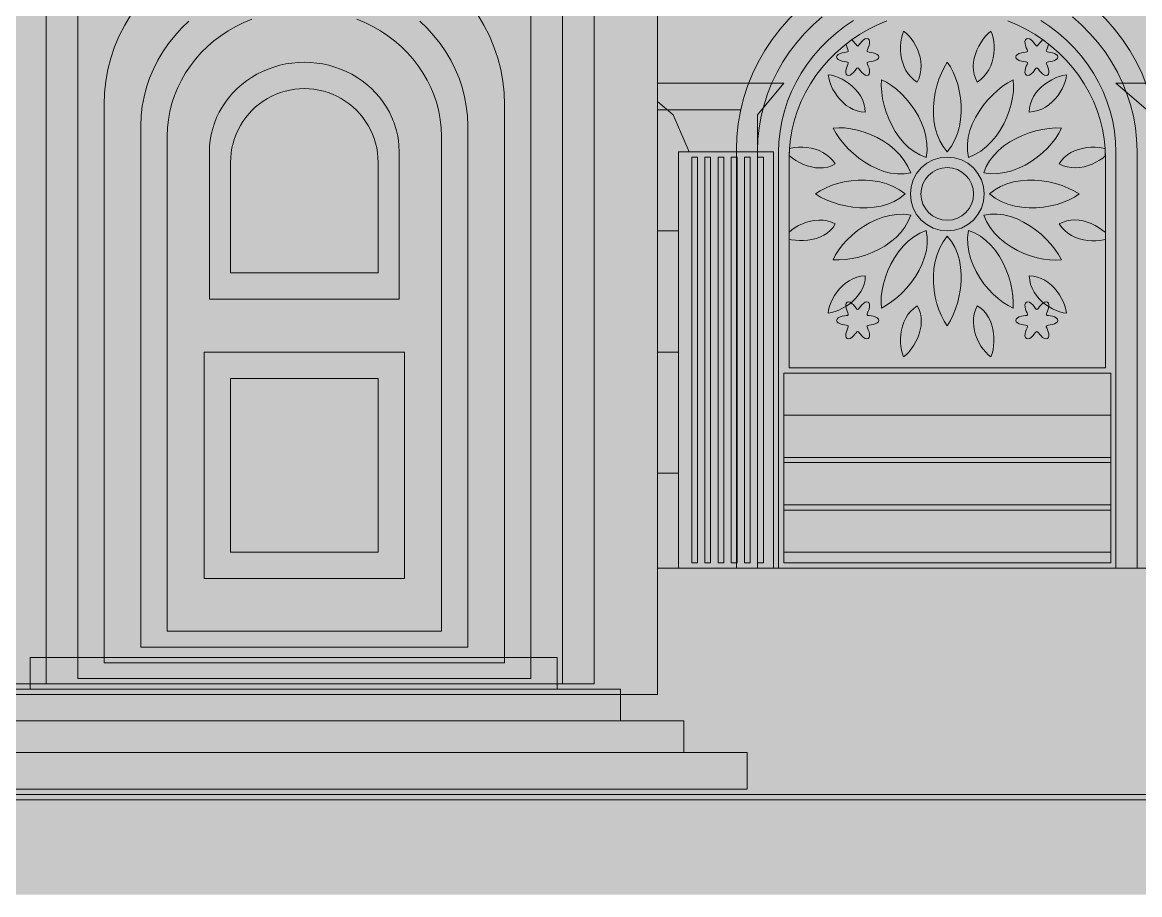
# Model space of a CAD drawing. Extents: x -18 to 1006, y -14 to 799.
# Drawn here: x 593.5 to 805.5, y -14 to 151.6 of the extents above; entities that cross this region are included whole.
import ezdxf

# ---------------------------------------------------------------- set-up
doc = ezdxf.new("R2010")
doc.units = 0
for name, color, linetype, lineweight, true_color in [('00_WHITE_BACKGROUND', 7, 'Continuous', 18, 0xffffff), ('01_STRUCTURE', 7, 'Continuous', 18, 0x000000), ('02_CORNICES', 7, 'Continuous', 18, 0x000000), ('03_FRAMES_DOORS', 7, 'Continuous', 18, 0x000000), ('04_GLAZING_SHUTTERS', 7, 'Continuous', 18, 0x000000), ('05_STONE_JOINTS', 7, 'Continuous', 18, 0x000000), ('06_ORNAMENT', 7, 'Continuous', 18, 0x000000), ('08_STEPS', 7, 'Continuous', 18, 0x000000)]:
    doc.layers.add(name, color=color, linetype=linetype, lineweight=lineweight, true_color=true_color)

msp = doc.modelspace()

# ---------------------------------------------------------------- linework, layer by layer
at = {"layer": '00_WHITE_BACKGROUND', "color": 7, "lineweight": 18, "true_color": 0xffffff}
msp.add_solid([(-18, -14), (1006, -14), (-18, 799), (1006, 799)], dxfattribs=at)
at = {"layer": '01_STRUCTURE', "color": 7, "lineweight": 18, "true_color": 0x000000}
msp.add_lwpolyline([(580, 242), (580, 24), (714, 24), (714, 242)], close=True, dxfattribs=at)
for points in [[(714, 219), (714, 48), (718, 48), (718, 127), (729, 127), (729, 127.4), (729.08564, 129.85916), (729.34221, 132.30778), (729.76859, 134.7354), (730.36297, 137.1316), (731.12279, 139.48612), (732.04482, 141.7889), (733.12509, 144.03005), (734.35898, 146.2), (735.74122, 148.28944), (737.26587, 150.28943), (738.92641, 152.1914)], [(799.07359, 152.1914), (800.73413, 150.28943), (802.25878, 148.28944), (803.64102, 146.2), (804.87491, 144.03005), (805.95518, 141.7889)]]:
    msp.add_lwpolyline(points, dxfattribs=at)
at = {"layer": '02_CORNICES', "color": 7, "lineweight": 18, "true_color": 0x000000}
for points in [[(717, 134), (720, 127), (733, 127), (733, 134), (738, 140), (714, 140), (714, 136.57143)], [(801, 140), (829, 140), (824, 134), (824, 127), (811, 127), (808, 134)]]:
    msp.add_lwpolyline(points, close=True, dxfattribs=at)
at = {"layer": '03_FRAMES_DOORS', "color": 7, "lineweight": 18, "true_color": 0x000000}
for points in [[(592, 228), (592, 26), (702, 26), (702, 228)], [(598, 222), (598, 26), (696, 26), (696, 222)], [(629, 99), (629, 127), (629.03854, 128.11185), (629.15399, 129.21895), (629.34586, 130.31654), (629.61334, 131.39992), (629.95526, 132.46447), (630.37017, 133.50562), (630.85629, 134.51891), (631.41154, 135.5), (632.03355, 136.44469), (632.71964, 137.34894), (633.46688, 138.20888), (634.27208, 139.02082), (635.13178, 139.78128), (636.04229, 140.48701), (636.99974, 141.13498), (638, 141.72243), (639.0388, 142.24684), (640.1117, 142.70595), (641.21409, 143.09781), (642.34126, 143.42074), (643.48837, 143.67335), (644.65053, 143.85456), (645.82274, 143.9636), (647, 144), (648.17726, 143.9636), (649.34947, 143.85456), (650.51163, 143.67335), (651.65874, 143.42074), (652.78591, 143.09781), (653.8883, 142.70595), (654.9612, 142.24684), (656, 141.72243), (657.00026, 141.13498), (657.95771, 140.48701), (658.86822, 139.78128), (659.72792, 139.02082), (660.53312, 138.20888), (661.28036, 137.34894), (661.96645, 136.44469), (662.58846, 135.5), (663.14371, 134.51891), (663.62983, 133.50562), (664.04474, 132.46447), (664.38666, 131.39992), (664.65414, 130.31654), (664.84601, 129.21895), (664.96146, 128.11185), (665, 127), (665, 99)], [(633, 104), (633, 125), (633.02998, 125.91564), (633.11977, 126.82737), (633.26901, 127.73126), (633.47704, 128.62347), (633.74298, 129.50015), (634.06569, 130.35757), (634.44378, 131.19204), (634.87564, 132), (635.35943, 132.77798), (635.89305, 133.52266), (636.47424, 134.23084), (637.10051, 134.89949), (637.76916, 135.52576), (638.47734, 136.10695), (639.22202, 136.64057), (640, 137.12436), (640.80796, 137.55622), (641.64243, 137.93431), (642.49985, 138.25702), (643.37653, 138.52296), (644.26874, 138.73099), (645.17263, 138.88023), (646.08436, 138.97002), (647, 139), (647.91564, 138.97002), (648.82737, 138.88023), (649.73126, 138.73099), (650.62347, 138.52296), (651.50015, 138.25702), (652.35757, 137.93431), (653.19204, 137.55622), (654, 137.12436), (654.77798, 136.64057), (655.52266, 136.10695), (656.23084, 135.52576), (656.89949, 134.89949), (657.52576, 134.23084), (658.10695, 133.52266), (658.64057, 132.77798), (659.12436, 132), (659.55622, 131.19204), (659.93431, 130.35757), (660.25702, 129.50015), (660.52296, 128.62347), (660.73099, 127.73126), (660.88023, 126.82737), (660.97002, 125.91564), (661, 125), (661, 104)], [(736, 127), (736, 48), (718, 48), (718, 127)], [(721.6, 126), (721.6, 49), (720.5, 49), (720.5, 126)], [(724.1, 126), (724.1, 49), (723, 49), (723, 126)], [(726.6, 126), (726.6, 49), (725.5, 49), (725.5, 126)], [(729.1, 126), (729.1, 49), (728, 49), (728, 126)], [(731.6, 126), (731.6, 49), (730.5, 49), (730.5, 126)], [(734.1, 126), (734.1, 49), (733, 49), (733, 126)], [(666, 89), (666, 46), (628, 46), (628, 89)], [(661, 84), (661, 51), (633, 51), (633, 84)]]:
    msp.add_lwpolyline(points, close=True, dxfattribs=at)
for points in [[(604, 157), (604, 27), (690, 27), (690, 157)], [(614.09103, 153), (612.91884, 151.03782), (611.89258, 149.01124), (611.01666, 146.92894), (610.29482, 144.79985), (609.73016, 142.63307), (609.3251, 140.43789), (609.08136, 138.22371), (609, 136), (609, 30), (685, 30), (685, 136), (684.91864, 138.22371), (684.6749, 140.43789), (684.26984, 142.63307), (683.70518, 144.79985), (682.98334, 146.92894), (682.10742, 149.01124), (681.08116, 151.03782), (679.90897, 153)], [(668.92031, 151.79899), (670.30703, 150.46168), (671.59395, 149.04532), (672.77556, 147.55597), (673.84679, 146), (674.80305, 144.38408), (675.64027, 142.71514), (676.35483, 141.00031), (676.9437, 139.24693), (677.40434, 137.46253), (677.73479, 135.65473), (677.93363, 133.83129), (678, 132), (678, 33), (616, 33), (616, 132), (616.06637, 133.83129), (616.26521, 135.65473), (616.59566, 137.46253), (617.0563, 139.24693), (617.64517, 141.00031), (618.35973, 142.71514), (619.19695, 144.38408), (620.15321, 146), (621.22444, 147.55597), (622.40605, 149.04532), (623.69297, 150.46168), (625.07969, 151.79899)], [(656.94977, 152.17311), (658.49951, 151.52495), (660, 150.78461), (661.44483, 149.95527), (662.8278, 149.04048), (664.14299, 148.04416), (665.38478, 146.97056), (666.54783, 145.8243), (667.62719, 144.61027), (668.61821, 143.33369), (669.51666, 142), (670.31869, 140.61493), (671.02087, 139.1844), (671.62018, 137.71455), (672.11407, 136.21166), (672.50042, 134.68217), (672.77757, 133.13263), (672.94433, 131.56968), (673, 130), (673, 36), (621, 36), (621, 130), (621.05567, 131.56968), (621.22243, 133.13263), (621.49958, 134.68217), (621.88593, 136.21166), (622.37982, 137.71455), (622.97913, 139.1844), (623.68131, 140.61493), (624.48334, 142), (625.38179, 143.33369), (626.37281, 144.61027), (627.45217, 145.8243), (628.61522, 146.97056), (629.85701, 148.04416), (631.1722, 149.04048), (632.55517, 149.95527), (634, 150.78461), (635.50049, 151.52495), (637.05023, 152.17311)], [(738.92641, 152.1914), (737.26587, 150.28943), (735.74122, 148.28944), (734.35898, 146.2), (733.12509, 144.03005), (732.04482, 141.7889), (731.12279, 139.48612), (730.36297, 137.1316), (729.76859, 134.7354), (729.34221, 132.30778), (729.08564, 129.85916), (729, 127.4), (729, 48), (809, 48)], [(745.26355, 152.60226), (743.54416, 151.08849), (741.93377, 149.47226), (740.43928, 147.76049), (739.06709, 145.9605), (737.82309, 144.08), (736.71258, 142.12705), (735.74034, 140.11001), (734.91052, 138.03751), (734.22667, 135.91844), (733.69173, 133.76186), (733.30798, 131.57701), (733.07708, 129.37324), (733, 127.16), (733, 48), (805, 48), (805, 127.16), (804.92292, 129.37324), (804.69202, 131.57701), (804.30827, 133.76186), (803.77333, 135.91844), (803.08948, 138.03751), (802.25966, 140.11001), (801.28742, 142.12705), (800.17691, 144.08), (798.93291, 145.9605), (797.56072, 147.76049), (796.06623, 149.47226), (794.45584, 151.08849), (792.73645, 152.60226)], [(786.77825, 151.93061), (788.48037, 150.78407), (790.09907, 149.53534), (791.62742, 148.18977), (793.05887, 146.75312), (794.38731, 145.23154), (795.60703, 143.63155), (796.71281, 141.96), (797.69993, 140.22404), (798.56415, 138.43112), (799.30176, 136.5889), (799.90963, 134.70528), (800.38513, 132.78832), (800.72624, 130.84623), (800.93149, 128.88733), (801, 126.92), (801, 48), (737, 48), (737, 126.92), (737.06851, 128.88733), (737.27376, 130.84623), (737.61487, 132.78832), (738.09037, 134.70528), (738.69824, 136.5889), (739.43585, 138.43112), (740.30007, 140.22404), (741.28719, 141.96), (742.39297, 143.63155), (743.61269, 145.23154), (744.94113, 146.75312), (746.37258, 148.18977), (747.90093, 149.53534), (749.51963, 150.78407), (751.22175, 151.93061)], [(805.95518, 141.7889), (804.87491, 144.03005), (803.64102, 146.2), (802.25878, 148.28944), (800.73413, 150.28943), (799.07359, 152.1914)]]:
    msp.add_lwpolyline(points, dxfattribs=at)
at = {"layer": '04_GLAZING_SHUTTERS', "color": 7, "lineweight": 18, "true_color": 0x000000}
msp.add_lwpolyline([(780.4805, 151.8534), (782.26866, 151.09181), (784, 150.22192), (785.66711, 149.24744), (787.26284, 148.17256), (788.78037, 147.00188), (790.2132, 145.74041), (791.55519, 144.39355), (792.8006, 142.96707), (793.94409, 141.46708), (794.98076, 139.9), (795.90618, 138.27254), (796.71639, 136.59167), (797.4079, 134.86459), (797.97777, 133.0987), (798.42356, 131.30155), (798.74335, 129.48084), (798.93577, 127.64437), (799, 125.8), (799, 86), (739, 86), (739, 125.8), (739.06423, 127.64437), (739.25665, 129.48084), (739.57644, 131.30155), (740.02223, 133.0987), (740.5921, 134.86459), (741.28361, 136.59167), (742.09382, 138.27254), (743.01924, 139.9), (744.05591, 141.46708), (745.1994, 142.96707), (746.44481, 144.39355), (747.7868, 145.74041), (749.21963, 147.00188), (750.73716, 148.17256), (752.33289, 149.24744), (754, 150.22192), (755.73134, 151.09181), (757.5195, 151.8534)], dxfattribs=at)
for points in [[(800, 85), (800, 49), (738, 49), (738, 85)], [(800, 85), (800, 77), (738, 77), (738, 85)], [(800, 77), (800, 69), (738, 69), (738, 77)], [(800, 68), (800, 60), (738, 60), (738, 68)], [(800, 59), (800, 51), (738, 51), (738, 59)]]:
    msp.add_lwpolyline(points, close=True, dxfattribs=at)
at = {"layer": '05_STONE_JOINTS', "color": 7, "lineweight": 18, "true_color": 0x000000}
for points in [[(729.83422, 135), (730.36297, 137.1316), (731.12279, 139.48612), (732.04482, 141.7889), (733.12509, 144.03005), (734.35898, 146.2), (735.74122, 148.28944), (737.26587, 150.28943), (738.92641, 152.1914), (740.71573, 153.98721), (742.62617, 155.66918), (743.05501, 156), (714, 156), (714, 135)], [(795.37383, 155.66918), (797.28427, 153.98721), (799.07359, 152.1914), (800.73413, 150.28943), (802.25878, 148.28944), (803.64102, 146.2), (804.87491, 144.03005), (805.95518, 141.7889), (806.87721, 139.48612), (807.63703, 137.1316), (808.16578, 135), (817.83422, 135), (818.36297, 137.1316), (819.12279, 139.48612), (820.04482, 141.7889), (821.12509, 144.03005), (822.35898, 146.2), (823.74122, 148.28944), (825.26587, 150.28943), (826.92641, 152.1914), (828.71573, 153.98721), (830.62617, 155.66918), (831.05501, 156), (794.94499, 156)], [(718, 112), (718, 127), (729, 127), (729, 127.4), (729.08564, 129.85916), (729.34221, 132.30778), (729.76859, 134.7354), (729.83422, 135), (714, 135), (714, 112)], [(718, 89), (718, 112), (714, 112), (714, 89)], [(718, 66), (718, 89), (714, 89), (714, 66)], [(718, 48), (718, 66), (714, 66), (714, 48)]]:
    msp.add_lwpolyline(points, close=True, dxfattribs=at)
at = {"layer": '06_ORNAMENT', "color": 7, "lineweight": 18, "true_color": 0x000000}
for points in [[(749.8504, 147.1496), (749.99061, 146.76218), (750.12675, 146.43739), (750.20978, 146.19618), (750.19867, 146.04), (750.06897, 145.95228), (749.81856, 145.90358), (749.46921, 145.85909), (749.06359, 145.78681), (748.6581, 145.66475), (748.31299, 145.4854), (748.08148, 145.25683), (748, 145), (748.08148, 144.74317), (748.31299, 144.5146), (748.6581, 144.33525), (749.06359, 144.21319), (749.46921, 144.14091), (749.81856, 144.09642), (750.06897, 144.04772), (750.19867, 143.96), (750.20978, 143.80382), (750.12675, 143.56261), (749.99061, 143.23782), (749.8504, 142.8504), (749.75336, 142.4382), (749.73612, 142.04966), (749.81832, 141.73488), (750, 141.5359), (750.26317, 141.47805), (750.57687, 141.56426), (750.90473, 141.77345), (751.21319, 142.06359), (751.4786, 142.37873), (751.6918, 142.65902), (751.85918, 142.85153), (752, 142.92), (752.14082, 142.85153), (752.3082, 142.65902), (752.5214, 142.37873), (752.78681, 142.06359), (753.09527, 141.77345), (753.42313, 141.56426), (753.73683, 141.47805), (754, 141.5359), (754.18168, 141.73488), (754.26388, 142.04966), (754.24664, 142.4382), (754.1496, 142.8504), (754.00939, 143.23782), (753.87325, 143.56261), (753.79022, 143.80382), (753.80133, 143.96), (753.93103, 144.04772), (754.18144, 144.09642), (754.53079, 144.14091), (754.93641, 144.21319), (755.3419, 144.33525), (755.68701, 144.5146), (755.91852, 144.74317), (756, 145), (755.91852, 145.25683), (755.68701, 145.4854), (755.3419, 145.66475), (754.93641, 145.78681), (754.53079, 145.85909), (754.18144, 145.90358), (753.93103, 145.95228), (753.80133, 146.04), (753.79022, 146.19618), (753.87325, 146.43739), (754.00939, 146.76218), (754.1496, 147.1496), (754.24664, 147.5618), (754.26388, 147.95034), (754.18168, 148.26512), (754, 148.4641), (753.73683, 148.52195), (753.42313, 148.43574), (753.09527, 148.22655), (752.78681, 147.93641), (752.5214, 147.62127), (752.3082, 147.34098), (752.14082, 147.14847), (752, 147.08), (751.85918, 147.14847), (751.6918, 147.34098), (751.4786, 147.62127), (751.21319, 147.93641), (750.90473, 148.22655), (750.85983, 148.2552), (750.73716, 148.17256), (749.78288, 147.4364)], [(763.65026, 140.99676), (763.88129, 141.77121), (764.00702, 142.56453), (764.03542, 143.36753), (763.97445, 144.17104), (763.83208, 144.96587), (763.61625, 145.74282), (763.33494, 146.49272), (762.99611, 147.20639), (762.60772, 147.87462), (762.17773, 148.48825), (761.7141, 149.03809), (761.2248, 149.51494), (760.71779, 149.90963), (760.49113, 149.25802), (760.31789, 148.55531), (760.20055, 147.8128), (760.14158, 147.04178), (760.14344, 146.25356), (760.20862, 145.45944), (760.33958, 144.67073), (760.5388, 143.89872), (760.80875, 143.15471), (761.1519, 142.45002), (761.57073, 141.79593), (762.0677, 141.20376), (762.6453, 140.68481), (763.30598, 140.25037)], [(775.36537, 140.72462), (775.95267, 141.2798), (776.45822, 141.90397), (776.88432, 142.58519), (777.23327, 143.31154), (777.50738, 144.07106), (777.70895, 144.85184), (777.84028, 145.64193), (777.90367, 146.42939), (777.90143, 147.2023), (777.83587, 147.94871), (777.70927, 148.65669), (777.52395, 149.31431), (777.28221, 149.90963), (776.76011, 149.45865), (776.25873, 148.93671), (775.78585, 148.35234), (775.34927, 147.71411), (774.95678, 147.03056), (774.61616, 146.31024), (774.33522, 145.56171), (774.12174, 144.79352), (773.98353, 144.01422), (773.92836, 143.23236), (773.96403, 142.45649), (774.09833, 141.69517), (774.33907, 140.95695), (774.69402, 140.25037)], [(787.09527, 148.22655), (786.78681, 147.93641), (786.5214, 147.62127), (786.3082, 147.34098), (786.14082, 147.14847), (786, 147.08), (785.85918, 147.14847), (785.6918, 147.34098), (785.4786, 147.62127), (785.21319, 147.93641), (784.90473, 148.22655), (784.57687, 148.43574), (784.26317, 148.52195), (784, 148.4641), (783.81832, 148.26512), (783.73612, 147.95034), (783.75336, 147.5618), (783.8504, 147.1496), (783.99061, 146.76218), (784.12675, 146.43739), (784.20978, 146.19618), (784.19867, 146.04), (784.06897, 145.95228), (783.81856, 145.90358), (783.46921, 145.85909), (783.06359, 145.78681), (782.6581, 145.66475), (782.31299, 145.4854), (782.08148, 145.25683), (782, 145), (782.08148, 144.74317), (782.31299, 144.5146), (782.6581, 144.33525), (783.06359, 144.21319), (783.46921, 144.14091), (783.81856, 144.09642), (784.06897, 144.04772), (784.19867, 143.96), (784.20978, 143.80382), (784.12675, 143.56261), (783.99061, 143.23782), (783.8504, 142.8504), (783.75336, 142.4382), (783.73612, 142.04966), (783.81832, 141.73488), (784, 141.5359), (784.26317, 141.47805), (784.57687, 141.56426), (784.90473, 141.77345), (785.21319, 142.06359), (785.4786, 142.37873), (785.6918, 142.65902), (785.85918, 142.85153), (786, 142.92), (786.14082, 142.85153), (786.3082, 142.65902), (786.5214, 142.37873), (786.78681, 142.06359), (787.09527, 141.77345), (787.42313, 141.56426), (787.73683, 141.47805), (788, 141.5359), (788.18168, 141.73488), (788.26388, 142.04966), (788.24664, 142.4382), (788.1496, 142.8504), (788.00939, 143.23782), (787.87325, 143.56261), (787.79022, 143.80382), (787.80133, 143.96), (787.93103, 144.04772), (788.18144, 144.09642), (788.53079, 144.14091), (788.93641, 144.21319), (789.3419, 144.33525), (789.68701, 144.5146), (789.91852, 144.74317), (790, 145), (789.91852, 145.25683), (789.68701, 145.4854), (789.3419, 145.66475), (788.93641, 145.78681), (788.53079, 145.85909), (788.18144, 145.90358), (787.93103, 145.95228), (787.80133, 146.04), (787.79022, 146.19618), (787.87325, 146.43739), (788.00939, 146.76218), (788.1496, 147.1496), (788.21712, 147.4364), (787.26284, 148.17256), (787.14017, 148.2552)], [(769.79833, 128.07415), (770.44157, 129.2442), (770.93779, 130.49157), (771.29504, 131.79767), (771.52141, 133.14391), (771.62496, 134.51172), (771.61375, 135.8825), (771.49586, 137.23767), (771.27935, 138.55864), (770.9723, 139.82682), (770.58277, 141.02364), (770.11883, 142.1305), (769.58855, 143.12881), (769, 144), (768.41145, 143.02975), (767.88117, 141.95207), (767.41723, 140.78444), (767.0277, 139.54431), (766.72065, 138.24918), (766.50414, 136.9165), (766.38625, 135.56375), (766.37504, 134.2084), (766.47859, 132.86791), (766.70496, 131.55977), (767.06221, 130.30143), (767.55843, 129.11038), (768.20167, 128.00408), (769, 127)], [(753.36861, 135.37488), (753.18146, 136.16109), (752.89369, 136.91099), (752.51678, 137.62062), (752.06223, 138.28599), (751.54151, 138.90314), (750.96613, 139.46809), (750.34755, 139.97687), (749.69729, 140.4255), (749.02681, 140.81002), (748.34761, 141.12644), (747.67119, 141.3708), (747.00901, 141.53911), (746.37258, 141.62742), (746.50209, 140.94978), (746.70342, 140.2546), (746.97305, 139.55289), (747.30749, 138.85568), (747.70321, 138.174), (748.15672, 137.51886), (748.66449, 136.90129), (749.22303, 136.33232), (749.82881, 135.82297), (750.47834, 135.38426), (751.16809, 135.02722), (751.89457, 134.76287), (752.65426, 134.60224), (753.44365, 134.55635)], [(765.1543, 127.25761), (765.12634, 128.59252), (764.93239, 129.92088), (764.58873, 131.23063), (764.11165, 132.50969), (763.51742, 133.74602), (762.82232, 134.92755), (762.04264, 136.04221), (761.19466, 137.07795), (760.29465, 138.02271), (759.3589, 138.86442), (758.40369, 139.59101), (757.4453, 140.19044), (756.5, 140.65064), (756.47542, 139.5161), (756.55503, 138.31766), (756.73706, 137.07449), (757.01978, 135.80575), (757.40143, 134.5306), (757.88027, 133.26822), (758.45455, 132.03775), (759.12252, 130.85838), (759.88244, 129.74926), (760.73255, 128.72956), (761.67111, 127.81843), (762.69637, 127.03506), (763.80658, 126.39859), (765, 125.9282)], [(774.22845, 126.45927), (775.37054, 127.15095), (776.42396, 127.9831), (777.3864, 128.93558), (778.25556, 129.98828), (779.02914, 131.12107), (779.70482, 132.3138), (780.28031, 133.54635), (780.7533, 134.7986), (781.12148, 136.05041), (781.38254, 137.28164), (781.53419, 138.47218), (781.57411, 139.60189), (781.5, 140.65064), (780.50517, 140.10465), (779.5071, 139.43649), (778.5215, 138.65726), (777.56409, 137.77805), (776.65061, 136.80996), (775.79677, 135.76408), (775.0183, 134.6515), (774.33092, 133.48334), (773.75035, 132.27067), (773.29232, 131.0246), (772.97254, 129.75622), (772.80675, 128.47663), (772.81066, 127.19693), (773, 125.9282)], [(785.37488, 134.63139), (786.16109, 134.81854), (786.91099, 135.10631), (787.62062, 135.48322), (788.28599, 135.93777), (788.90314, 136.45849), (789.46809, 137.03387), (789.97687, 137.65245), (790.4255, 138.30271), (790.81002, 138.97319), (791.12644, 139.65239), (791.3708, 140.32881), (791.53911, 140.99099), (791.62742, 141.62742), (790.94978, 141.49791), (790.2546, 141.29658), (789.55289, 141.02695), (788.85568, 140.69251), (788.174, 140.29679), (787.51886, 139.84328), (786.90129, 139.33551), (786.33232, 138.77697), (785.82297, 138.17119), (785.38426, 137.52166), (785.02722, 136.83191), (784.76287, 136.10543), (784.60224, 135.34574), (784.55635, 134.55635)], [(761.54073, 124.22845), (760.84905, 125.37054), (760.0169, 126.42396), (759.06442, 127.3864), (758.01172, 128.25556), (756.87893, 129.02914), (755.6862, 129.70482), (754.45365, 130.28031), (753.2014, 130.7533), (751.94959, 131.12148), (750.71836, 131.38254), (749.52782, 131.53419), (748.39811, 131.57411), (747.34936, 131.5), (747.89535, 130.50517), (748.56351, 129.5071), (749.34274, 128.5215), (750.22195, 127.56409), (751.19004, 126.65061), (752.23592, 125.79677), (753.3485, 125.0183), (754.51666, 124.33092), (755.72933, 123.75035), (756.9754, 123.29232), (758.24378, 122.97254), (759.52337, 122.80675), (760.80307, 122.81066), (762.0718, 123)], [(777.25761, 122.8457), (778.59252, 122.87366), (779.92088, 123.06761), (781.23063, 123.41127), (782.50969, 123.88835), (783.74602, 124.48258), (784.92755, 125.17768), (786.04221, 125.95736), (787.07795, 126.80534), (788.02271, 127.70535), (788.86442, 128.6411), (789.59101, 129.59631), (790.19044, 130.5547), (790.65064, 131.5), (789.5161, 131.52458), (788.31766, 131.44497), (787.07449, 131.26294), (785.80575, 130.98022), (784.5306, 130.59857), (783.26822, 130.11973), (782.03775, 129.54545), (780.85838, 128.87748), (779.74926, 128.11756), (778.72956, 127.26745), (777.81843, 126.32889), (777.03506, 125.30363), (776.39859, 124.19342), (775.9282, 123)], [(747.27538, 125.36537), (746.7202, 125.95267), (746.09603, 126.45822), (745.41481, 126.88432), (744.68846, 127.23327), (743.92894, 127.50738), (743.14816, 127.70895), (742.35807, 127.84028), (741.57061, 127.90367), (740.7977, 127.90143), (740.05129, 127.83587), (739.34331, 127.70927), (739.06375, 127.63049), (739.01751, 126.30271), (739.06329, 126.25873), (739.64766, 125.78585), (740.28589, 125.34927), (740.96944, 124.95678), (741.68976, 124.61616), (742.43829, 124.33522), (743.20648, 124.12174), (743.98578, 123.98353), (744.76764, 123.92836), (745.54351, 123.96403), (746.30483, 124.09833), (747.04305, 124.33907), (747.74963, 124.69402)], [(790.99676, 124.34974), (791.77121, 124.11871), (792.56453, 123.99298), (793.36753, 123.96458), (794.17104, 124.02555), (794.96587, 124.16792), (795.74282, 124.38375), (796.49272, 124.66506), (797.20639, 125.00389), (797.87462, 125.39228), (798.48825, 125.82227), (798.98465, 126.24084), (798.93774, 127.58783), (798.55531, 127.68211), (797.8128, 127.79945), (797.04178, 127.85842), (796.25356, 127.85656), (795.45944, 127.79138), (794.67073, 127.66042), (793.89872, 127.4612), (793.15471, 127.19125), (792.45002, 126.8481), (791.79593, 126.42927), (791.20376, 125.9323), (790.68481, 125.3547), (790.25037, 124.69402)], [(775.8655, 120.36563), (775.46716, 121.67878), (774.82029, 122.88899), (773.94975, 123.94975), (772.88899, 124.82029), (771.67878, 125.46716), (770.36563, 125.8655), (769, 126), (767.63437, 125.8655), (766.32122, 125.46716), (765.11101, 124.82029), (764.05025, 123.94975), (763.17971, 122.88899), (762.53284, 121.67878), (762.1345, 120.36563), (762, 119), (762.1345, 117.63437), (762.53284, 116.32122), (763.17971, 115.11101), (764.05025, 114.05025), (765.11101, 113.17971), (766.32122, 112.53284), (767.63437, 112.1345), (769, 112), (770.36563, 112.1345), (771.67878, 112.53284), (772.88899, 113.17971), (773.94975, 114.05025), (774.82029, 115.11101), (775.46716, 116.32122), (775.8655, 117.63437), (776, 119)], [(773.90393, 119.97545), (773.6194, 120.91342), (773.15735, 121.77785), (772.53553, 122.53553), (771.77785, 123.15735), (770.91342, 123.6194), (769.97545, 123.90393), (769, 124), (768.02455, 123.90393), (767.08658, 123.6194), (766.22215, 123.15735), (765.46447, 122.53553), (764.84265, 121.77785), (764.3806, 120.91342), (764.09607, 119.97545), (764, 119), (764.09607, 118.02455), (764.3806, 117.08658), (764.84265, 116.22215), (765.46447, 115.46447), (766.22215, 114.84265), (767.08658, 114.3806), (768.02455, 114.09607), (769, 114), (769.97545, 114.09607), (770.91342, 114.3806), (771.77785, 114.84265), (772.53553, 115.46447), (773.15735, 116.22215), (773.6194, 117.08658), (773.90393, 118.02455), (774, 119)], [(759.92585, 119.79833), (758.7558, 120.44157), (757.50843, 120.93779), (756.20233, 121.29504), (754.85609, 121.52141), (753.48828, 121.62496), (752.1175, 121.61375), (750.76233, 121.49586), (749.44136, 121.27935), (748.17318, 120.9723), (746.97636, 120.58277), (745.8695, 120.11883), (744.87119, 119.58855), (744, 119), (744.97025, 118.41145), (746.04793, 117.88117), (747.21556, 117.41723), (748.45569, 117.0277), (749.75082, 116.72065), (751.0835, 116.50414), (752.43625, 116.38625), (753.7916, 116.37504), (755.13209, 116.47859), (756.44023, 116.70496), (757.69857, 117.06221), (758.88962, 117.55843), (759.99592, 118.20167), (761, 119)], [(778.07415, 118.20167), (779.2442, 117.55843), (780.49157, 117.06221), (781.79767, 116.70496), (783.14391, 116.47859), (784.51172, 116.37504), (785.8825, 116.38625), (787.23767, 116.50414), (788.55864, 116.72065), (789.82682, 117.0277), (791.02364, 117.41723), (792.1305, 117.88117), (793.12881, 118.41145), (794, 119), (793.02975, 119.58855), (791.95207, 120.11883), (790.78444, 120.58277), (789.54431, 120.9723), (788.24918, 121.27935), (786.9165, 121.49586), (785.56375, 121.61375), (784.2084, 121.62496), (782.86791, 121.52141), (781.55977, 121.29504), (780.30143, 120.93779), (779.11038, 120.44157), (778.00408, 119.79833), (777, 119)], [(760.74239, 115.1543), (759.40748, 115.12634), (758.07912, 114.93239), (756.76937, 114.58873), (755.49031, 114.11165), (754.25398, 113.51742), (753.07245, 112.82232), (751.95779, 112.04264), (750.92205, 111.19466), (749.97729, 110.29465), (749.13558, 109.3589), (748.40899, 108.40369), (747.80956, 107.4453), (747.34936, 106.5), (748.4839, 106.47542), (749.68234, 106.55503), (750.92551, 106.73706), (752.19425, 107.01978), (753.4694, 107.40143), (754.73178, 107.88027), (755.96225, 108.45455), (757.14162, 109.12252), (758.25074, 109.88244), (759.27044, 110.73255), (760.18157, 111.67111), (760.96494, 112.69637), (761.60141, 113.80658), (762.0718, 115)], [(776.45927, 113.77155), (777.15095, 112.62946), (777.9831, 111.57604), (778.93558, 110.6136), (779.98828, 109.74444), (781.12107, 108.97086), (782.3138, 108.29518), (783.54635, 107.71969), (784.7986, 107.2467), (786.05041, 106.87852), (787.28164, 106.61746), (788.47218, 106.46581), (789.60189, 106.42589), (790.65064, 106.5), (790.10465, 107.49483), (789.43649, 108.4929), (788.65726, 109.4785), (787.77805, 110.43591), (786.80996, 111.34939), (785.76408, 112.20323), (784.6515, 112.9817), (783.48334, 113.66908), (782.27067, 114.24965), (781.0246, 114.70768), (779.75622, 115.02746), (778.47663, 115.19325), (777.19693, 115.18934), (775.9282, 115)], [(747.00324, 113.65026), (746.22879, 113.88129), (745.43547, 114.00702), (744.63247, 114.03542), (743.82896, 113.97445), (743.03413, 113.83208), (742.25718, 113.61625), (741.50728, 113.33494), (740.79361, 112.99611), (740.12538, 112.60772), (739.51175, 112.17773), (739, 111.74622), (739, 110.42752), (739.44469, 110.31789), (740.1872, 110.20055), (740.95822, 110.14158), (741.74644, 110.14344), (742.54056, 110.20862), (743.32927, 110.33958), (744.10128, 110.5388), (744.84529, 110.80875), (745.54998, 111.1519), (746.20407, 111.57073), (746.79624, 112.0677), (747.31519, 112.6453), (747.74963, 113.30598)], [(790.72462, 112.63463), (791.2798, 112.04733), (791.90397, 111.54178), (792.58519, 111.11568), (793.31154, 110.76673), (794.07106, 110.49262), (794.85184, 110.29105), (795.64193, 110.15972), (796.42939, 110.09633), (797.2023, 110.09857), (797.94871, 110.16413), (798.65669, 110.29073), (799, 110.38747), (799, 111.68047), (798.93671, 111.74127), (798.35234, 112.21415), (797.71411, 112.65073), (797.03056, 113.04322), (796.31024, 113.38384), (795.56171, 113.66478), (794.79352, 113.87826), (794.01422, 114.01647), (793.23236, 114.07164), (792.45649, 114.03597), (791.69517, 113.90167), (790.95695, 113.66093), (790.25037, 113.30598)], [(763.77155, 111.54073), (762.62946, 110.84905), (761.57604, 110.0169), (760.6136, 109.06442), (759.74444, 108.01172), (758.97086, 106.87893), (758.29518, 105.6862), (757.71969, 104.45365), (757.2467, 103.2014), (756.87852, 101.94959), (756.61746, 100.71836), (756.46581, 99.52782), (756.42589, 98.39811), (756.5, 97.34936), (757.49483, 97.89535), (758.4929, 98.56351), (759.4785, 99.34274), (760.43591, 100.22195), (761.34939, 101.19004), (762.20323, 102.23592), (762.9817, 103.3485), (763.66908, 104.51666), (764.24965, 105.72933), (764.70768, 106.9754), (765.02746, 108.24378), (765.19325, 109.52337), (765.18934, 110.80307), (765, 112.0718)], [(768.20167, 109.92585), (767.55843, 108.7558), (767.06221, 107.50843), (766.70496, 106.20233), (766.47859, 104.85609), (766.37504, 103.48828), (766.38625, 102.1175), (766.50414, 100.76233), (766.72065, 99.44136), (767.0277, 98.17318), (767.41723, 96.97636), (767.88117, 95.8695), (768.41145, 94.87119), (769, 94), (769.58855, 94.97025), (770.11883, 96.04793), (770.58277, 97.21556), (770.9723, 98.45569), (771.27935, 99.75082), (771.49586, 101.0835), (771.61375, 102.43625), (771.62496, 103.7916), (771.52141, 105.13209), (771.29504, 106.44023), (770.93779, 107.69857), (770.44157, 108.88962), (769.79833, 109.99592), (769, 111)], [(772.8457, 110.74239), (772.87366, 109.40748), (773.06761, 108.07912), (773.41127, 106.76937), (773.88835, 105.49031), (774.48258, 104.25398), (775.17768, 103.07245), (775.95736, 101.95779), (776.80534, 100.92205), (777.70535, 99.97729), (778.6411, 99.13558), (779.59631, 98.40899), (780.5547, 97.80956), (781.5, 97.34936), (781.52458, 98.4839), (781.44497, 99.68234), (781.26294, 100.92551), (780.98022, 102.19425), (780.59857, 103.4694), (780.11973, 104.73178), (779.54545, 105.96225), (778.87748, 107.14162), (778.11756, 108.25074), (777.26745, 109.27044), (776.32889, 110.18157), (775.30363, 110.96494), (774.19342, 111.60141), (773, 112.0718)], [(752.62512, 103.36861), (751.83891, 103.18146), (751.08901, 102.89369), (750.37938, 102.51678), (749.71401, 102.06223), (749.09686, 101.54151), (748.53191, 100.96613), (748.02313, 100.34755), (747.5745, 99.69729), (747.18998, 99.02681), (746.87356, 98.34761), (746.6292, 97.67119), (746.46089, 97.00901), (746.37258, 96.37258), (747.05022, 96.50209), (747.7454, 96.70342), (748.44711, 96.97305), (749.14432, 97.30749), (749.826, 97.70321), (750.48114, 98.15672), (751.09871, 98.66449), (751.66768, 99.22303), (752.17703, 99.82881), (752.61574, 100.47834), (752.97278, 101.16809), (753.23713, 101.89457), (753.39776, 102.65426), (753.44365, 103.44365)], [(784.63139, 102.62512), (784.81854, 101.83891), (785.10631, 101.08901), (785.48322, 100.37938), (785.93777, 99.71401), (786.45849, 99.09686), (787.03387, 98.53191), (787.65245, 98.02313), (788.30271, 97.5745), (788.97319, 97.18998), (789.65239, 96.87356), (790.32881, 96.6292), (790.99099, 96.46089), (791.62742, 96.37258), (791.49791, 97.05022), (791.29658, 97.7454), (791.02695, 98.44711), (790.69251, 99.14432), (790.29679, 99.826), (789.84328, 100.48114), (789.33551, 101.09871), (788.77697, 101.66768), (788.17119, 102.17703), (787.52166, 102.61574), (786.83191, 102.97278), (786.10543, 103.23713), (785.34574, 103.39776), (784.55635, 103.44365)], [(755.91852, 95.25683), (755.68701, 95.4854), (755.3419, 95.66475), (754.93641, 95.78681), (754.53079, 95.85909), (754.18144, 95.90358), (753.93103, 95.95228), (753.80133, 96.04), (753.79022, 96.19618), (753.87325, 96.43739), (754.00939, 96.76218), (754.1496, 97.1496), (754.24664, 97.5618), (754.26388, 97.95034), (754.18168, 98.26512), (754, 98.4641), (753.73683, 98.52195), (753.42313, 98.43574), (753.09527, 98.22655), (752.78681, 97.93641), (752.5214, 97.62127), (752.3082, 97.34098), (752.14082, 97.14847), (752, 97.08), (751.85918, 97.14847), (751.6918, 97.34098), (751.4786, 97.62127), (751.21319, 97.93641), (750.90473, 98.22655), (750.57687, 98.43574), (750.26317, 98.52195), (750, 98.4641), (749.81832, 98.26512), (749.73612, 97.95034), (749.75336, 97.5618), (749.8504, 97.1496), (749.99061, 96.76218), (750.12675, 96.43739), (750.20978, 96.19618), (750.19867, 96.04), (750.06897, 95.95228), (749.81856, 95.90358), (749.46921, 95.85909), (749.06359, 95.78681), (748.6581, 95.66475), (748.31299, 95.4854), (748.08148, 95.25683), (748, 95), (748.08148, 94.74317), (748.31299, 94.5146), (748.6581, 94.33525), (749.06359, 94.21319), (749.46921, 94.14091), (749.81856, 94.09642), (750.06897, 94.04772), (750.19867, 93.96), (750.20978, 93.80382), (750.12675, 93.56261), (749.99061, 93.23782), (749.8504, 92.8504), (749.75336, 92.4382), (749.73612, 92.04966), (749.81832, 91.73488), (750, 91.5359), (750.26317, 91.47805), (750.57687, 91.56426), (750.90473, 91.77345), (751.21319, 92.06359), (751.4786, 92.37873), (751.6918, 92.65902), (751.85918, 92.85153), (752, 92.92), (752.14082, 92.85153), (752.3082, 92.65902), (752.5214, 92.37873), (752.78681, 92.06359), (753.09527, 91.77345), (753.42313, 91.56426), (753.73683, 91.47805), (754, 91.5359), (754.18168, 91.73488), (754.26388, 92.04966), (754.24664, 92.4382), (754.1496, 92.8504), (754.00939, 93.23782), (753.87325, 93.56261), (753.79022, 93.80382), (753.80133, 93.96), (753.93103, 94.04772), (754.18144, 94.09642), (754.53079, 94.14091), (754.93641, 94.21319), (755.3419, 94.33525), (755.68701, 94.5146), (755.91852, 94.74317), (756, 95)], [(762.63463, 97.27538), (762.04733, 96.7202), (761.54178, 96.09603), (761.11568, 95.41481), (760.76673, 94.68846), (760.49262, 93.92894), (760.29105, 93.14816), (760.15972, 92.35807), (760.09633, 91.57061), (760.09857, 90.7977), (760.16413, 90.05129), (760.29073, 89.34331), (760.47605, 88.68569), (760.71779, 88.09037), (761.23989, 88.54135), (761.74127, 89.06329), (762.21415, 89.64766), (762.65073, 90.28589), (763.04322, 90.96944), (763.38384, 91.68976), (763.66478, 92.43829), (763.87826, 93.20648), (764.01647, 93.98578), (764.07164, 94.76764), (764.03597, 95.54351), (763.90167, 96.30483), (763.66093, 97.04305), (763.30598, 97.74963)], [(774.34974, 97.00324), (774.11871, 96.22879), (773.99298, 95.43547), (773.96458, 94.63247), (774.02555, 93.82896), (774.16792, 93.03413), (774.38375, 92.25718), (774.66506, 91.50728), (775.00389, 90.79361), (775.39228, 90.12538), (775.82227, 89.51175), (776.2859, 88.96191), (776.7752, 88.48506), (777.28221, 88.09037), (777.50887, 88.74198), (777.68211, 89.44469), (777.79945, 90.1872), (777.85842, 90.95822), (777.85656, 91.74644), (777.79138, 92.54056), (777.66042, 93.32927), (777.4612, 94.10128), (777.19125, 94.84529), (776.8481, 95.54998), (776.42927, 96.20407), (775.9323, 96.79624), (775.3547, 97.31519), (774.69402, 97.74963)], [(789.91852, 95.25683), (789.68701, 95.4854), (789.3419, 95.66475), (788.93641, 95.78681), (788.53079, 95.85909), (788.18144, 95.90358), (787.93103, 95.95228), (787.80133, 96.04), (787.79022, 96.19618), (787.87325, 96.43739), (788.00939, 96.76218), (788.1496, 97.1496), (788.24664, 97.5618), (788.26388, 97.95034), (788.18168, 98.26512), (788, 98.4641), (787.73683, 98.52195), (787.42313, 98.43574), (787.09527, 98.22655), (786.78681, 97.93641), (786.5214, 97.62127), (786.3082, 97.34098), (786.14082, 97.14847), (786, 97.08), (785.85918, 97.14847), (785.6918, 97.34098), (785.4786, 97.62127), (785.21319, 97.93641), (784.90473, 98.22655), (784.57687, 98.43574), (784.26317, 98.52195), (784, 98.4641), (783.81832, 98.26512), (783.73612, 97.95034), (783.75336, 97.5618), (783.8504, 97.1496), (783.99061, 96.76218), (784.12675, 96.43739), (784.20978, 96.19618), (784.19867, 96.04), (784.06897, 95.95228), (783.81856, 95.90358), (783.46921, 95.85909), (783.06359, 95.78681), (782.6581, 95.66475), (782.31299, 95.4854), (782.08148, 95.25683), (782, 95), (782.08148, 94.74317), (782.31299, 94.5146), (782.6581, 94.33525), (783.06359, 94.21319), (783.46921, 94.14091), (783.81856, 94.09642), (784.06897, 94.04772), (784.19867, 93.96), (784.20978, 93.80382), (784.12675, 93.56261), (783.99061, 93.23782), (783.8504, 92.8504), (783.75336, 92.4382), (783.73612, 92.04966), (783.81832, 91.73488), (784, 91.5359), (784.26317, 91.47805), (784.57687, 91.56426), (784.90473, 91.77345), (785.21319, 92.06359), (785.4786, 92.37873), (785.6918, 92.65902), (785.85918, 92.85153), (786, 92.92), (786.14082, 92.85153), (786.3082, 92.65902), (786.5214, 92.37873), (786.78681, 92.06359), (787.09527, 91.77345), (787.42313, 91.56426), (787.73683, 91.47805), (788, 91.5359), (788.18168, 91.73488), (788.26388, 92.04966), (788.24664, 92.4382), (788.1496, 92.8504), (788.00939, 93.23782), (787.87325, 93.56261), (787.79022, 93.80382), (787.80133, 93.96), (787.93103, 94.04772), (788.18144, 94.09642), (788.53079, 94.14091), (788.93641, 94.21319), (789.3419, 94.33525), (789.68701, 94.5146), (789.91852, 94.74317), (790, 95)]]:
    msp.add_lwpolyline(points, close=True, dxfattribs=at)
at = {"layer": '08_STEPS', "color": 7, "lineweight": 18, "true_color": 0x000000}
for points in [[(695, 31), (695, 25), (595, 25), (595, 31)], [(707, 25), (707, 19), (583, 19), (583, 25)], [(719, 19), (719, 13), (571, 13), (571, 19)], [(731, 13), (731, 6), (559, 6), (559, 13)], [(988, 5), (988, 4), (0, 4), (0, 5)]]:
    msp.add_lwpolyline(points, close=True, dxfattribs=at)

doc.saveas('drawing.dxf')
